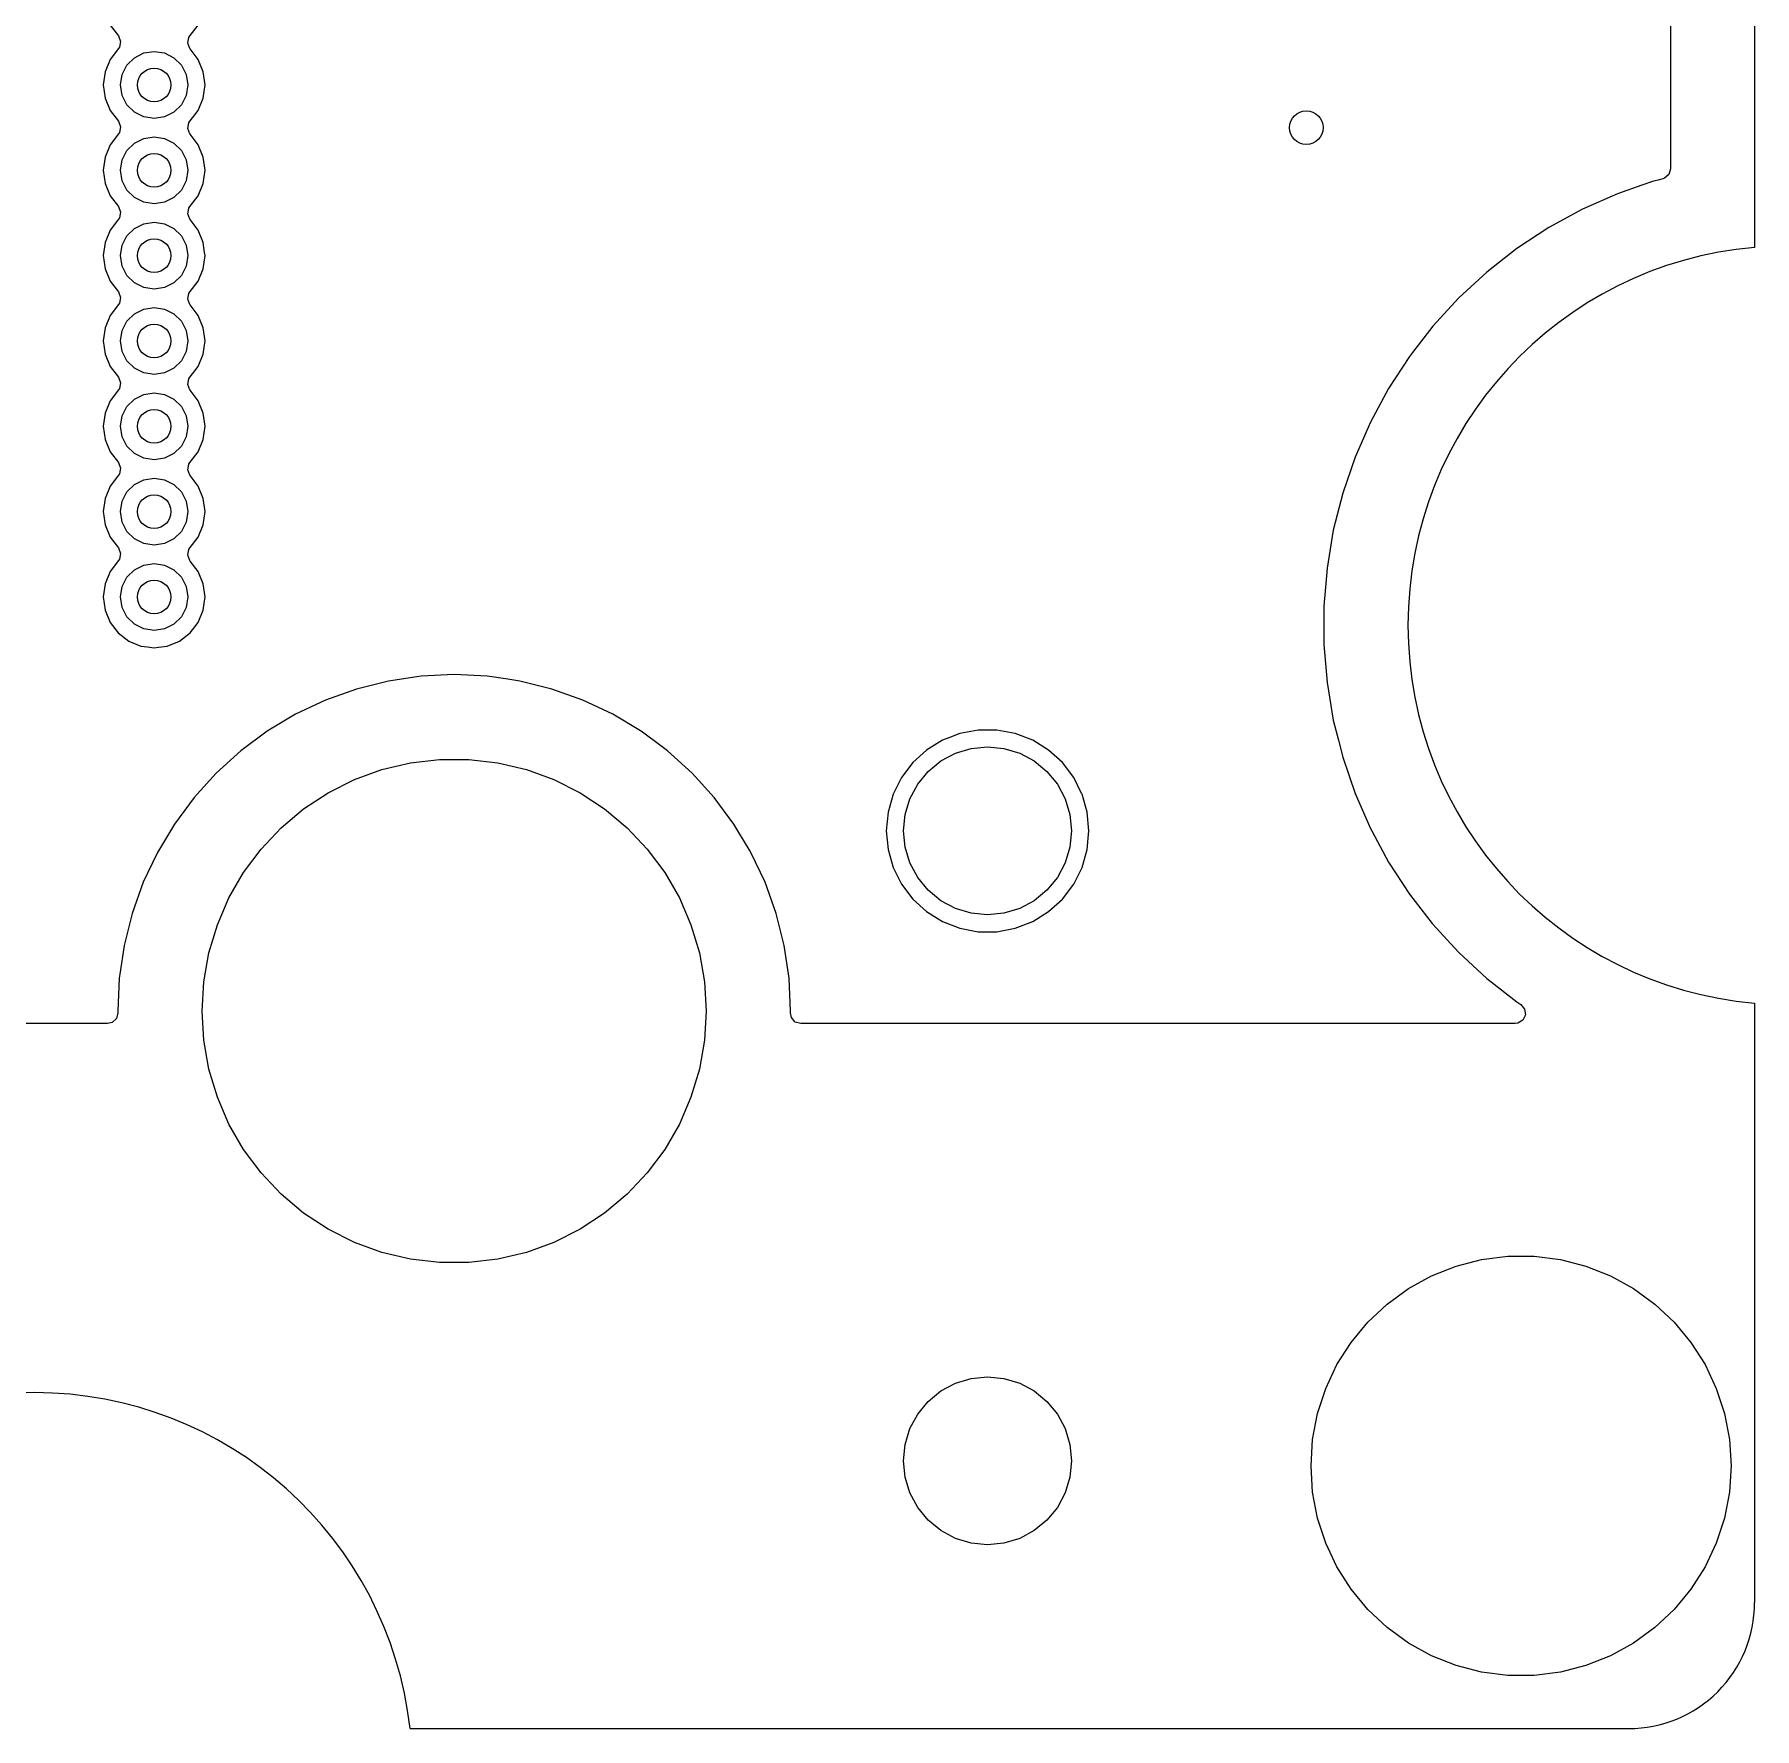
# Model space of a CAD drawing. Extents: x 116 to 183, y -128 to -37.6.
# Drawn here: x 149.45 to 169.93, y -128.03 to -107.86 of the extents above; entities that cross this region are included whole.
import ezdxf

# ---------------------------------------------------------------- set-up
doc = ezdxf.new("R2010")
doc.units = 0
doc.layers.add('BLACK', color=7, linetype='CONTINUOUS')

msp = doc.modelspace()

# ---------------------------------------------------------------- linework, layer by layer
at = {"layer": 'BLACK', "linetype": 'CONTINUOUS'}
for p, q in [((168.926813, -99.150379), (168.926813, -109.455836)), ((169.927313, -99.254504), (169.927313, -110.391357)), ((150.351464, -107.744842), (150.450965, -107.874514)), ((150.450965, -107.874514), (150.476159, -107.939683)), ((151.27584, -107.960318), (151.289878, -107.891873)), ((151.289878, -107.891873), (151.301034, -107.874513)), ((151.301034, -107.874513), (151.304278, -107.870284)), ((151.304278, -107.870284), (151.304282, -107.870282)), ((151.304282, -107.870282), (151.400536, -107.744841)), ((150.450965, -108.025486), (150.351464, -108.155157)), ((150.462121, -108.008128), (150.450965, -108.025486)), ((150.476159, -107.939683), (150.462121, -108.008128)), ((150.640886, -108.134393), (150.752393, -108.077577)), ((150.752393, -108.077577), (150.876, -108.058)), ((150.876, -108.058), (150.999607, -108.077577)), ((150.999607, -108.077577), (151.111114, -108.134393)), ((151.301034, -108.025487), (151.27584, -107.960318)), ((151.304278, -108.029715), (151.301034, -108.025487)), ((151.304282, -108.029718), (151.304278, -108.029715)), ((151.400536, -108.155159), (151.304282, -108.029718)), ((150.290955, -108.301239), (150.270318, -108.457998)), ((150.290956, -108.301237), (150.290955, -108.301239)), ((150.351464, -108.155157), (150.290956, -108.301237)), ((150.495577, -108.334393), (150.552393, -108.222886)), ((150.552393, -108.222886), (150.640886, -108.134393)), ((151.111114, -108.134393), (151.199607, -108.222886)), ((151.199607, -108.222886), (151.256423, -108.334393)), ((151.461044, -108.301238), (151.400536, -108.155159)), ((151.481682, -108.458), (151.461044, -108.301238)), ((150.270318, -108.457998), (150.270318, -108.458001)), ((150.270318, -108.458001), (150.290955, -108.61476)), ((150.476, -108.458), (150.495577, -108.334393)), ((150.495577, -108.581607), (150.476, -108.458)), ((151.256423, -108.334393), (151.276, -108.458)), ((151.276, -108.458), (151.256423, -108.581607)), ((151.461044, -108.614762), (151.481682, -108.458)), ((150.290955, -108.61476), (150.290956, -108.614762)), ((150.290956, -108.614762), (150.351464, -108.760842)), ((150.552393, -108.693114), (150.495577, -108.581607)), ((150.640886, -108.781607), (150.552393, -108.693114)), ((151.199607, -108.693114), (151.111114, -108.781607)), ((151.256423, -108.581607), (151.199607, -108.693114)), ((151.400536, -108.760841), (151.461044, -108.614762)), ((150.351464, -108.760842), (150.450965, -108.890514)), ((150.450965, -108.890514), (150.476159, -108.955683)), ((150.752393, -108.838423), (150.640886, -108.781607)), ((150.876, -108.858), (150.752393, -108.838423)), ((150.999607, -108.838423), (150.876, -108.858)), ((151.111114, -108.781607), (150.999607, -108.838423)), ((151.27584, -108.976318), (151.289878, -108.907873)), ((151.289878, -108.907873), (151.301034, -108.890513)), ((151.301034, -108.890513), (151.304278, -108.886284)), ((151.304278, -108.886284), (151.304282, -108.886282)), ((151.304282, -108.886282), (151.400536, -108.760841)), ((150.450965, -109.041486), (150.351464, -109.171157)), ((150.462121, -109.024128), (150.450965, -109.041486)), ((150.476159, -108.955683), (150.462121, -109.024128)), ((150.640886, -109.150393), (150.752393, -109.093577)), ((150.752393, -109.093577), (150.876, -109.074)), ((150.876, -109.074), (150.999607, -109.093577)), ((150.999607, -109.093577), (151.111114, -109.150393)), ((151.301034, -109.041487), (151.27584, -108.976318)), ((151.304278, -109.045715), (151.301034, -109.041487)), ((151.304282, -109.045718), (151.304278, -109.045715)), ((151.400536, -109.171159), (151.304282, -109.045718)), ((150.290955, -109.317239), (150.270318, -109.473998)), ((150.290956, -109.317237), (150.290955, -109.317239)), ((150.351464, -109.171157), (150.290956, -109.317237)), ((150.495577, -109.350393), (150.552393, -109.238886)), ((150.552393, -109.238886), (150.640886, -109.150393)), ((151.111114, -109.150393), (151.199607, -109.238886)), ((151.199607, -109.238886), (151.256423, -109.350393)), ((151.461044, -109.317238), (151.400536, -109.171159)), ((151.481682, -109.474), (151.461044, -109.317238)), ((150.270318, -109.473998), (150.270318, -109.474001)), ((150.270318, -109.474001), (150.290955, -109.63076)), ((150.476, -109.474), (150.495577, -109.350393)), ((150.495577, -109.597607), (150.476, -109.474)), ((151.256423, -109.350393), (151.276, -109.474)), ((151.276, -109.474), (151.256423, -109.597607)), ((151.461044, -109.630762), (151.481682, -109.474)), ((168.907128, -109.522875), (168.854324, -109.56863)), ((168.926813, -109.455836), (168.907128, -109.522875)), ((150.290955, -109.63076), (150.290956, -109.630762)), ((150.290956, -109.630762), (150.351464, -109.776842)), ((150.552393, -109.709114), (150.495577, -109.597607)), ((150.640886, -109.797607), (150.552393, -109.709114)), ((151.199607, -109.709114), (151.111114, -109.797607)), ((151.256423, -109.597607), (151.199607, -109.709114)), ((151.400536, -109.776841), (151.461044, -109.630762)), ((168.294602, -109.753075), (167.878318, -109.937128)), ((168.586661, -109.651786), (168.294602, -109.753075)), ((168.724648, -109.603932), (168.586661, -109.651786)), ((168.780132, -109.589684), (168.724648, -109.603932)), ((168.833656, -109.575939), (168.780132, -109.589684)), ((168.854324, -109.56863), (168.833656, -109.575939)), ((150.351464, -109.776842), (150.450965, -109.906514)), ((150.450965, -109.906514), (150.476159, -109.971683)), ((150.752393, -109.854423), (150.640886, -109.797607)), ((150.876, -109.874), (150.752393, -109.854423)), ((150.999607, -109.854423), (150.876, -109.874)), ((151.111114, -109.797607), (150.999607, -109.854423)), ((151.27584, -109.992318), (151.289878, -109.923873)), ((151.289878, -109.923873), (151.301034, -109.906513)), ((151.301034, -109.906513), (151.304278, -109.902284)), ((151.304278, -109.902284), (151.304282, -109.902282)), ((151.304282, -109.902282), (151.400536, -109.776841)), ((167.878305, -109.937135), (167.478597, -110.154851)), ((167.878318, -109.937128), (167.878305, -109.937135)), ((150.450965, -110.057486), (150.351464, -110.187157)), ((150.462121, -110.040128), (150.450965, -110.057486)), ((150.476159, -109.971683), (150.462121, -110.040128)), ((150.552393, -110.254886), (150.640886, -110.166393)), ((150.640886, -110.166393), (150.752393, -110.109577)), ((150.752393, -110.109577), (150.876, -110.09)), ((150.876, -110.09), (150.999607, -110.109577)), ((150.999607, -110.109577), (151.111114, -110.166393)), ((151.111114, -110.166393), (151.199607, -110.254886)), ((151.301034, -110.057487), (151.27584, -109.992318)), ((151.304278, -110.061715), (151.301034, -110.057487)), ((151.304282, -110.061718), (151.304278, -110.061715)), ((151.400536, -110.187159), (151.304282, -110.061718)), ((167.478591, -110.154855), (167.098172, -110.40476)), ((167.478597, -110.154851), (167.478591, -110.154855)), ((150.290955, -110.333239), (150.270318, -110.489998)), ((150.290956, -110.333237), (150.290955, -110.333239)), ((150.351464, -110.187157), (150.290956, -110.333237)), ((150.476, -110.49), (150.495577, -110.366393)), ((150.495577, -110.366393), (150.552393, -110.254886)), ((151.199607, -110.254886), (151.256423, -110.366393)), ((151.256423, -110.366393), (151.276, -110.49)), ((151.461044, -110.333238), (151.400536, -110.187159)), ((151.461044, -110.333239), (151.461044, -110.333238)), ((151.476968, -110.454197), (151.461044, -110.333239)), ((150.270318, -110.489998), (150.270318, -110.490001)), ((150.270318, -110.490001), (150.290955, -110.64676)), ((150.495577, -110.613607), (150.476, -110.49)), ((151.276, -110.49), (151.256423, -110.613607)), ((151.461044, -110.646762), (151.481682, -110.49)), ((151.481682, -110.49), (151.476968, -110.454197)), ((167.098159, -110.40477), (166.739621, -110.685155)), ((167.098172, -110.40476), (167.098159, -110.40477)), ((150.290955, -110.64676), (150.290956, -110.646762)), ((150.290956, -110.646762), (150.351464, -110.792842)), ((150.552393, -110.725114), (150.495577, -110.613607)), ((150.640886, -110.813607), (150.552393, -110.725114)), ((151.199607, -110.725114), (151.111114, -110.813607)), ((151.256423, -110.613607), (151.199607, -110.725114)), ((151.400536, -110.792841), (151.461044, -110.646762)), ((166.739602, -110.685172), (166.405391, -110.994127)), ((166.739621, -110.685155), (166.739602, -110.685172)), ((150.351464, -110.792842), (150.450965, -110.922514)), ((150.450965, -110.922514), (150.476159, -110.987683)), ((150.752393, -110.870423), (150.640886, -110.813607)), ((150.876, -110.89), (150.752393, -110.870423)), ((150.999607, -110.870423), (150.876, -110.89)), ((151.111114, -110.813607), (150.999607, -110.870423)), ((151.27584, -111.008318), (151.289878, -110.939873)), ((151.289878, -110.939873), (151.301034, -110.922513)), ((151.301034, -110.922513), (151.304278, -110.918284)), ((151.304278, -110.918284), (151.304282, -110.918282)), ((151.304282, -110.918282), (151.400536, -110.792841)), ((150.450965, -111.073486), (150.351464, -111.203157)), ((150.462121, -111.056128), (150.450965, -111.073486)), ((150.476159, -110.987683), (150.462121, -111.056128)), ((150.552393, -111.270886), (150.640886, -111.182393)), ((150.640886, -111.182393), (150.752393, -111.125577)), ((150.752393, -111.125577), (150.876, -111.106)), ((150.876, -111.106), (150.999607, -111.125577)), ((150.999607, -111.125577), (151.111114, -111.182393)), ((151.111114, -111.182393), (151.199607, -111.270886)), ((151.301034, -111.073487), (151.27584, -111.008318)), ((151.304278, -111.077715), (151.301034, -111.073487)), ((151.304282, -111.077718), (151.304278, -111.077715)), ((151.400536, -111.203159), (151.304282, -111.077718)), ((166.40538, -110.994139), (166.09775, -111.329576)), ((166.405391, -110.994127), (166.40538, -110.994139)), ((150.290955, -111.349239), (150.270318, -111.505998)), ((150.290956, -111.349237), (150.290955, -111.349239)), ((150.351464, -111.203157), (150.290956, -111.349237)), ((150.476, -111.506), (150.495577, -111.382393)), ((150.495577, -111.382393), (150.552393, -111.270886)), ((151.199607, -111.270886), (151.256423, -111.382393)), ((151.256423, -111.382393), (151.276, -111.506)), ((151.461044, -111.349238), (151.400536, -111.203159)), ((151.481682, -111.506), (151.461044, -111.349238)), ((166.097739, -111.32959), (165.854082, -111.643724)), ((166.09775, -111.329576), (166.097739, -111.32959)), ((150.270318, -111.505998), (150.270318, -111.506001)), ((150.270318, -111.506001), (150.290955, -111.66276)), ((150.495577, -111.629607), (150.476, -111.506)), ((151.276, -111.506), (151.256423, -111.629607)), ((151.461044, -111.662762), (151.481682, -111.506)), ((150.290955, -111.66276), (150.290956, -111.662762)), ((150.290956, -111.662762), (150.351464, -111.808842)), ((150.552393, -111.741114), (150.495577, -111.629607)), ((150.640886, -111.829607), (150.552393, -111.741114)), ((151.199607, -111.741114), (151.111114, -111.829607)), ((151.256423, -111.629607), (151.199607, -111.741114)), ((151.400536, -111.808841), (151.461044, -111.662762)), ((165.818768, -111.689252), (165.570372, -112.070668)), ((165.854082, -111.643724), (165.818768, -111.689252)), ((150.351464, -111.808842), (150.450965, -111.938514)), ((150.450965, -111.938514), (150.476159, -112.003683)), ((150.476159, -112.003683), (150.462121, -112.072128)), ((150.752393, -111.886423), (150.640886, -111.829607)), ((150.876, -111.906), (150.752393, -111.886423)), ((150.999607, -111.886423), (150.876, -111.906)), ((151.111114, -111.829607), (150.999607, -111.886423)), ((151.27584, -112.024318), (151.289878, -111.955873)), ((151.289878, -111.955873), (151.301034, -111.938513)), ((151.301034, -111.938513), (151.304278, -111.934284)), ((151.304278, -111.934284), (151.304282, -111.934282)), ((151.304282, -111.934282), (151.400536, -111.808841)), ((150.450965, -112.089486), (150.351464, -112.219157)), ((150.462121, -112.072128), (150.450965, -112.089486)), ((150.552393, -112.286886), (150.640886, -112.198393)), ((150.640886, -112.198393), (150.752393, -112.141577)), ((150.752393, -112.141577), (150.876, -112.122)), ((150.876, -112.122), (150.999607, -112.141577)), ((150.999607, -112.141577), (151.111114, -112.198393)), ((151.111114, -112.198393), (151.199607, -112.286886)), ((151.301034, -112.089487), (151.27584, -112.024318)), ((151.304278, -112.093715), (151.301034, -112.089487)), ((151.304282, -112.093718), (151.304278, -112.093715)), ((151.400536, -112.219159), (151.304282, -112.093718)), ((165.570369, -112.070673), (165.354241, -112.47124)), ((165.570372, -112.070668), (165.570369, -112.070673)), ((150.290955, -112.365239), (150.270318, -112.521998)), ((150.290956, -112.365237), (150.290955, -112.365239)), ((150.351464, -112.219157), (150.290956, -112.365237)), ((150.476, -112.522), (150.495577, -112.398393)), ((150.495577, -112.398393), (150.552393, -112.286886)), ((151.199607, -112.286886), (151.256423, -112.398393)), ((151.256423, -112.398393), (151.276, -112.522)), ((151.461044, -112.365238), (151.400536, -112.219159)), ((151.481682, -112.522), (151.461044, -112.365238)), ((150.270318, -112.521998), (150.270318, -112.522001)), ((150.270318, -112.522001), (150.290955, -112.67876)), ((150.495577, -112.645607), (150.476, -112.522)), ((151.276, -112.522), (151.256423, -112.645607)), ((151.461044, -112.678762), (151.481682, -112.522)), ((165.354239, -112.471245), (165.171833, -112.888271)), ((165.354241, -112.47124), (165.354239, -112.471245)), ((150.290955, -112.67876), (150.290956, -112.678762)), ((150.290956, -112.678762), (150.351464, -112.824842)), ((150.351464, -112.824842), (150.450965, -112.954514)), ((150.552393, -112.757114), (150.495577, -112.645607)), ((150.640886, -112.845607), (150.552393, -112.757114)), ((151.199607, -112.757114), (151.111114, -112.845607)), ((151.256423, -112.645607), (151.199607, -112.757114)), ((151.304282, -112.950282), (151.400536, -112.824841)), ((151.400536, -112.824841), (151.461044, -112.678762)), ((150.450965, -112.954514), (150.476159, -113.019683)), ((150.476159, -113.019683), (150.462121, -113.088128)), ((150.752393, -112.902423), (150.640886, -112.845607)), ((150.876, -112.922), (150.752393, -112.902423)), ((150.999607, -112.902423), (150.876, -112.922)), ((151.111114, -112.845607), (150.999607, -112.902423)), ((151.27584, -113.040318), (151.289878, -112.971873)), ((151.289878, -112.971873), (151.301034, -112.954513)), ((151.301034, -112.954513), (151.304278, -112.950284)), ((151.304278, -112.950284), (151.304282, -112.950282)), ((165.171833, -112.888271), (165.0244, -113.318904)), ((150.351464, -113.235157), (150.290956, -113.381237)), ((150.450965, -113.105486), (150.351464, -113.235157)), ((150.462121, -113.088128), (150.450965, -113.105486)), ((150.552393, -113.302886), (150.640886, -113.214393)), ((150.640886, -113.214393), (150.752393, -113.157577)), ((150.752393, -113.157577), (150.876, -113.138)), ((150.876, -113.138), (150.999607, -113.157577)), ((150.999607, -113.157577), (151.111114, -113.214393)), ((151.111114, -113.214393), (151.199607, -113.302886)), ((151.301034, -113.105487), (151.27584, -113.040318)), ((151.304278, -113.109715), (151.301034, -113.105487)), ((151.304282, -113.109718), (151.304278, -113.109715)), ((151.400536, -113.235159), (151.304282, -113.109718)), ((151.461044, -113.381238), (151.400536, -113.235159)), ((150.290955, -113.381239), (150.270318, -113.537998)), ((150.290956, -113.381237), (150.290955, -113.381239)), ((150.476, -113.538), (150.495577, -113.414393)), ((150.495577, -113.414393), (150.552393, -113.302886)), ((151.199607, -113.302886), (151.256423, -113.414393)), ((151.256423, -113.414393), (151.276, -113.538)), ((151.481682, -113.538), (151.461044, -113.381238)), ((165.0244, -113.318904), (164.912938, -113.760217)), ((150.270318, -113.537998), (150.270318, -113.538001)), ((150.270318, -113.538001), (150.290955, -113.69476)), ((150.495577, -113.661607), (150.476, -113.538)), ((151.276, -113.538), (151.256423, -113.661607)), ((151.461044, -113.694762), (151.481682, -113.538)), ((150.290955, -113.69476), (150.290956, -113.694762)), ((150.290956, -113.694762), (150.351464, -113.840842)), ((150.351464, -113.840842), (150.450965, -113.970514)), ((150.552393, -113.773114), (150.495577, -113.661607)), ((150.640886, -113.861607), (150.552393, -113.773114)), ((151.199607, -113.773114), (151.111114, -113.861607)), ((151.256423, -113.661607), (151.199607, -113.773114)), ((151.304282, -113.966282), (151.400536, -113.840841)), ((151.400536, -113.840841), (151.461044, -113.694762)), ((164.912936, -113.760226), (164.838211, -114.209185)), ((164.912938, -113.760217), (164.912936, -113.760226)), ((150.450965, -113.970514), (150.476159, -114.035683)), ((150.476159, -114.035683), (150.462121, -114.104128)), ((150.752393, -113.918423), (150.640886, -113.861607)), ((150.876, -113.938), (150.752393, -113.918423)), ((150.999607, -113.918423), (150.876, -113.938)), ((151.111114, -113.861607), (150.999607, -113.918423)), ((151.27584, -114.056318), (151.289878, -113.987873)), ((151.301034, -114.121487), (151.27584, -114.056318)), ((151.289878, -113.987873), (151.301034, -113.970513)), ((151.301034, -113.970513), (151.304278, -113.966284)), ((151.304278, -113.966284), (151.304282, -113.966282)), ((150.351464, -114.251157), (150.290956, -114.397237)), ((150.450965, -114.121486), (150.351464, -114.251157)), ((150.462121, -114.104128), (150.450965, -114.121486)), ((150.552393, -114.318886), (150.640886, -114.230393)), ((150.640886, -114.230393), (150.752393, -114.173577)), ((150.752393, -114.173577), (150.876, -114.154)), ((150.876, -114.154), (150.999607, -114.173577)), ((150.999607, -114.173577), (151.111114, -114.230393)), ((151.111114, -114.230393), (151.199607, -114.318886)), ((151.304278, -114.125715), (151.301034, -114.121487)), ((151.304282, -114.125718), (151.304278, -114.125715)), ((151.400536, -114.251159), (151.304282, -114.125718)), ((151.461044, -114.397238), (151.400536, -114.251159)), ((164.838209, -114.209204), (164.800717, -114.662826)), ((164.838211, -114.209185), (164.838209, -114.2092)), ((164.838209, -114.2092), (164.838209, -114.209204)), ((150.290955, -114.397239), (150.270318, -114.553998)), ((150.290956, -114.397237), (150.290955, -114.397239)), ((150.476, -114.554), (150.495577, -114.430393)), ((150.495577, -114.430393), (150.552393, -114.318886)), ((151.199607, -114.318886), (151.256423, -114.430393)), ((151.256423, -114.430393), (151.276, -114.554)), ((151.481682, -114.554), (151.461044, -114.397238)), ((150.270318, -114.553998), (150.270318, -114.554001)), ((150.270318, -114.554001), (150.290955, -114.71076)), ((150.495577, -114.677607), (150.476, -114.554)), ((151.276, -114.554), (151.256423, -114.677607)), ((151.461044, -114.710762), (151.481682, -114.554)), ((164.800717, -114.662826), (164.800717, -115.117995)), ((150.290955, -114.71076), (150.290956, -114.710762)), ((150.290956, -114.710762), (150.351464, -114.856841)), ((150.351464, -114.856841), (150.447718, -114.982282)), ((150.552393, -114.789114), (150.495577, -114.677607)), ((150.640886, -114.877607), (150.552393, -114.789114)), ((151.199607, -114.789114), (151.111114, -114.877607)), ((151.256423, -114.677607), (151.199607, -114.789114)), ((151.304282, -114.982282), (151.400536, -114.856841)), ((151.400536, -114.856841), (151.461044, -114.710762)), ((150.447718, -114.982282), (150.573159, -115.078536)), ((150.573159, -115.078536), (150.719238, -115.139044)), ((150.752393, -114.934423), (150.640886, -114.877607)), ((150.876, -114.954), (150.752393, -114.934423)), ((150.999607, -114.934423), (150.876, -114.954)), ((151.111114, -114.877607), (150.999607, -114.934423)), ((151.032762, -115.139044), (151.178841, -115.078536)), ((151.178841, -115.078536), (151.304282, -114.982282)), ((150.719238, -115.139044), (150.797619, -115.149363)), ((150.797619, -115.149363), (150.875999, -115.159682)), ((150.875999, -115.159682), (150.876, -115.159682)), ((150.876, -115.159682), (150.876001, -115.159682)), ((150.876001, -115.159682), (150.928254, -115.152802)), ((150.928254, -115.152802), (151.032762, -115.139044)), ((164.800717, -115.117995), (164.838209, -115.571613)), ((154.44724, -115.477925), (154.054649, -115.497212)), ((154.839831, -115.497212), (154.44724, -115.477925)), ((153.284555, -115.650393), (152.914469, -115.782811)), ((153.665833, -115.554887), (153.284555, -115.650393)), ((154.05464, -115.497213), (153.665833, -115.554887)), ((154.054643, -115.497212), (154.05464, -115.497213)), ((154.054649, -115.497212), (154.054643, -115.497212)), ((154.839837, -115.497212), (154.839831, -115.497212)), ((154.839839, -115.497213), (154.839837, -115.497212)), ((155.084496, -115.533504), (154.839839, -115.497213)), ((155.22864, -115.554886), (155.084496, -115.533504)), ((155.228641, -115.554886), (155.22864, -115.554886)), ((155.228646, -115.554887), (155.228641, -115.554886)), ((155.609924, -115.650393), (155.228646, -115.554887)), ((155.98001, -115.782811), (155.609924, -115.650393)), ((164.838209, -115.571613), (164.838211, -115.571635)), ((164.838211, -115.571635), (164.912936, -116.020594)), ((152.914467, -115.782812), (152.559139, -115.95087)), ((152.914469, -115.782811), (152.914467, -115.782812)), ((155.980012, -115.782812), (155.98001, -115.782811)), ((156.33534, -115.95087), (155.980012, -115.782812)), ((152.559139, -115.95087), (152.222003, -116.152942)), ((156.664449, -116.148131), (156.33534, -115.95087)), ((164.912936, -116.020594), (164.912938, -116.020603)), ((164.912938, -116.020603), (164.973151, -116.259004)), ((152.222003, -116.152942), (151.906283, -116.387096)), ((156.672479, -116.152944), (156.664449, -116.148131)), ((156.923772, -116.339316), (156.672479, -116.152944)), ((160.259835, -116.259004), (160.070679, -116.376124)), ((160.259841, -116.259002), (160.259835, -116.259004)), ((160.336104, -116.229457), (160.259841, -116.259002)), ((160.4673, -116.178632), (160.336104, -116.229457)), ((160.685997, -116.13775), (160.4673, -116.178632)), ((160.908483, -116.13775), (160.685997, -116.13775)), ((161.12718, -116.178632), (160.908483, -116.13775)), ((161.334638, -116.259002), (161.12718, -116.178632)), ((161.334644, -116.259004), (161.334638, -116.259002)), ((161.5238, -116.376124), (161.334644, -116.259004)), ((164.973151, -116.259004), (165.024401, -116.46192)), ((151.906283, -116.387096), (151.615047, -116.651057)), ((153.926295, -116.528827), (154.272806, -116.488326)), ((154.272806, -116.488326), (154.621674, -116.488326)), ((154.621674, -116.488326), (154.968185, -116.528827)), ((156.988196, -116.387096), (156.923772, -116.339316)), ((157.279432, -116.651057), (156.988196, -116.387096)), ((160.070677, -116.376126), (159.90626, -116.526011)), ((160.070679, -116.376124), (160.070677, -116.376126)), ((160.090133, -116.631143), (160.24167, -116.50678)), ((160.24167, -116.50678), (160.414557, -116.41437)), ((160.414557, -116.41437), (160.60215, -116.357465)), ((160.60215, -116.357465), (160.79724, -116.33825)), ((160.79724, -116.33825), (160.99233, -116.357465)), ((160.99233, -116.357465), (161.179923, -116.41437)), ((161.179923, -116.41437), (161.35281, -116.50678)), ((161.35281, -116.50678), (161.504347, -116.631143)), ((161.523802, -116.376126), (161.5238, -116.376124)), ((161.688219, -116.526011), (161.523802, -116.376126)), ((165.024401, -116.46192), (165.171834, -116.89255)), ((151.615047, -116.651057), (151.351086, -116.942293)), ((153.259001, -116.728602), (153.58683, -116.609281)), ((153.58683, -116.609281), (153.926295, -116.528827)), ((154.968185, -116.528827), (155.30765, -116.609281)), ((155.30765, -116.609281), (155.635479, -116.728602)), ((157.543393, -116.942293), (157.279432, -116.651057)), ((159.772178, -116.703566), (159.673015, -116.902711)), ((159.772183, -116.703558), (159.772178, -116.703566)), ((159.90626, -116.526011), (159.772183, -116.703558)), ((159.96577, -116.78268), (160.090133, -116.631143)), ((161.504347, -116.631143), (161.62871, -116.78268)), ((161.822296, -116.703558), (161.688219, -116.526011)), ((161.822301, -116.703566), (161.822296, -116.703558)), ((161.916404, -116.89255), (161.822301, -116.703566)), ((152.655764, -117.07688), (152.94724, -116.885174)), ((152.94724, -116.885174), (153.259001, -116.728602)), ((155.635479, -116.728602), (155.94724, -116.885174)), ((155.94724, -116.885174), (156.238716, -117.07688)), ((159.673009, -116.902726), (159.612125, -117.116712)), ((159.673015, -116.902711), (159.673009, -116.902726)), ((159.87336, -116.955567), (159.96577, -116.78268)), ((161.62871, -116.78268), (161.72112, -116.955567)), ((161.921469, -116.902722), (161.916404, -116.89255)), ((161.982355, -117.116714), (161.921469, -116.902722)), ((165.171834, -116.89255), (165.354238, -117.309572)), ((151.351086, -116.942293), (151.116932, -117.258013)), ((152.388515, -117.301129), (152.655764, -117.07688)), ((156.238716, -117.07688), (156.505965, -117.301129)), ((157.543398, -116.942299), (157.543393, -116.942293)), ((157.777546, -117.258011), (157.543398, -116.942299)), ((159.612124, -117.116714), (159.591597, -117.338249)), ((159.612125, -117.116712), (159.612124, -117.116714)), ((159.816455, -117.14316), (159.87336, -116.955567)), ((161.72112, -116.955567), (161.778025, -117.14316)), ((162.002883, -117.33825), (161.982355, -117.116714)), ((151.116932, -117.258013), (150.91486, -117.595149)), ((152.149107, -117.554887), (152.388515, -117.301129)), ((156.505965, -117.301129), (156.745373, -117.554887)), ((157.777547, -117.258013), (157.777546, -117.258011)), ((157.825639, -117.338249), (157.777547, -117.258013)), ((159.79724, -117.33825), (159.816455, -117.14316)), ((161.778025, -117.14316), (161.79724, -117.33825)), ((165.354238, -117.309572), (165.35424, -117.309575)), ((165.35424, -117.309575), (165.354242, -117.30958)), ((165.354242, -117.30958), (165.369711, -117.33825)), ((157.969604, -117.578441), (157.825639, -117.338249)), ((159.591597, -117.338249), (159.591597, -117.33825)), ((159.591597, -117.33825), (159.612124, -117.559785)), ((159.816455, -117.53334), (159.79724, -117.33825)), ((159.87336, -117.720933), (159.816455, -117.53334)), ((161.778025, -117.53334), (161.72112, -117.720933)), ((161.79724, -117.33825), (161.778025, -117.53334)), ((161.982355, -117.559786), (162.002883, -117.33825)), ((165.369711, -117.33825), (165.570372, -117.710152)), ((150.91486, -117.595149), (150.746802, -117.950477)), ((151.940777, -117.834723), (152.149107, -117.554887)), ((156.745373, -117.554887), (156.953703, -117.834723)), ((157.979621, -117.595153), (157.969604, -117.578441)), ((158.147678, -117.950478), (157.979621, -117.595153)), ((159.612124, -117.559785), (159.612125, -117.559787)), ((159.612125, -117.559787), (159.673009, -117.773773)), ((159.96577, -117.89382), (159.87336, -117.720933)), ((161.72112, -117.720933), (161.62871, -117.89382)), ((161.921469, -117.773778), (161.982355, -117.559786)), ((165.570372, -117.710152), (165.818768, -118.091568)), ((151.766342, -118.136852), (151.940777, -117.834723)), ((156.953703, -117.834723), (157.128138, -118.136852)), ((159.673009, -117.773773), (159.673015, -117.773788)), ((159.673015, -117.773788), (159.772178, -117.972933)), ((160.090133, -118.045357), (159.96577, -117.89382)), ((161.62871, -117.89382), (161.504347, -118.045357)), ((161.822298, -117.972939), (161.921469, -117.773778)), ((150.746801, -117.950479), (150.614383, -118.320565)), ((150.746802, -117.950477), (150.746801, -117.950479)), ((151.628162, -118.45719), (151.766342, -118.136852)), ((157.128138, -118.136852), (157.266318, -118.45719)), ((158.280097, -118.320566), (158.147678, -117.950478)), ((159.772178, -117.972933), (159.772183, -117.972941)), ((159.772183, -117.972941), (159.90626, -118.150488)), ((159.90626, -118.150488), (160.070677, -118.300373)), ((160.24167, -118.16972), (160.090133, -118.045357)), ((161.504347, -118.045357), (161.35281, -118.16972)), ((161.523802, -118.300374), (161.688221, -118.150486)), ((161.688221, -118.150486), (161.822298, -117.972939)), ((165.818768, -118.091568), (166.090458, -118.441841)), ((150.614383, -118.320565), (150.518877, -118.701843)), ((158.375604, -118.70185), (158.280097, -118.320566)), ((160.070677, -118.300373), (160.070679, -118.300375)), ((160.070679, -118.300375), (160.259835, -118.417495)), ((160.414557, -118.26213), (160.24167, -118.16972)), ((160.60215, -118.319035), (160.414557, -118.26213)), ((160.79724, -118.33825), (160.60215, -118.319035)), ((160.99233, -118.319035), (160.79724, -118.33825)), ((161.179923, -118.26213), (160.99233, -118.319035)), ((161.35281, -118.16972), (161.179923, -118.26213)), ((161.334641, -118.417497), (161.523802, -118.300374)), ((151.528105, -118.791402), (151.628162, -118.45719)), ((157.266318, -118.45719), (157.366375, -118.791402)), ((160.259835, -118.417495), (160.259836, -118.417495)), ((160.259836, -118.417495), (160.259839, -118.417497)), ((160.259839, -118.417497), (160.4673, -118.497868)), ((160.4673, -118.497868), (160.685997, -118.53875)), ((160.685997, -118.53875), (160.685999, -118.53875)), ((160.685999, -118.53875), (160.908481, -118.53875)), ((160.908481, -118.53875), (160.908483, -118.53875)), ((160.908483, -118.53875), (161.12718, -118.497868)), ((161.12718, -118.497868), (161.334641, -118.417497)), ((166.090458, -118.441841), (166.09774, -118.451229)), ((166.09774, -118.451229), (166.097751, -118.451243)), ((166.097751, -118.451243), (166.262396, -118.63077)), ((150.518877, -118.701843), (150.468006, -119.044792)), ((158.433278, -119.090659), (158.375604, -118.70185)), ((166.262396, -118.63077), (166.405385, -118.786685)), ((151.467525, -119.134971), (151.528105, -118.791402)), ((157.366375, -118.791402), (157.426955, -119.134971)), ((166.405385, -118.786685), (166.405388, -118.786688)), ((166.405388, -118.786688), (166.405392, -118.786692)), ((166.405392, -118.786692), (166.739604, -119.095649)), ((150.461202, -119.090659), (150.441915, -119.48325)), ((150.468006, -119.044792), (150.461202, -119.090659)), ((151.44724, -119.48325), (151.467525, -119.134971)), ((157.426955, -119.134971), (157.44724, -119.48325)), ((158.452565, -119.48325), (158.433278, -119.090659)), ((166.739604, -119.095649), (166.739614, -119.095657)), ((166.739614, -119.095657), (166.739619, -119.095662)), ((166.739619, -119.095662), (166.756341, -119.108739)), ((166.756341, -119.108739), (167.098163, -119.376054)), ((167.098163, -119.376054), (167.098173, -119.376061)), ((167.098173, -119.376061), (167.144299, -119.406362)), ((150.42656, -119.571838), (150.376066, -119.62013)), ((150.44293, -119.503916), (150.42656, -119.571838)), ((150.441915, -119.48325), (150.44293, -119.503916)), ((151.467525, -119.831529), (151.44724, -119.48325)), ((157.44724, -119.48325), (157.426955, -119.831529)), ((158.451549, -119.503917), (158.452565, -119.48325)), ((158.462606, -119.561511), (158.451549, -119.503917)), ((158.508361, -119.614315), (158.462606, -119.561511)), ((167.144299, -119.406362), (167.189522, -119.459622)), ((167.198772, -119.528876), (167.169111, -119.592138)), ((167.189522, -119.459622), (167.198772, -119.528876)), ((169.927313, -119.389472), (169.927757, -126.526753)), ((150.31908, -119.634), (147.27846, -119.634)), ((150.376066, -119.62013), (150.31908, -119.634)), ((158.5754, -119.634), (158.508361, -119.614315)), ((167.076217, -119.634), (158.5754, -119.634)), ((167.109958, -119.629321), (167.076217, -119.634)), ((167.169111, -119.592138), (167.109958, -119.629321)), ((151.528105, -120.175098), (151.467525, -119.831529)), ((157.426955, -119.831529), (157.366375, -120.175098)), ((151.628162, -120.50931), (151.528105, -120.175098)), ((157.366375, -120.175098), (157.266318, -120.50931)), ((151.766342, -120.829648), (151.628162, -120.50931)), ((157.266318, -120.50931), (157.128138, -120.829648)), ((151.940777, -121.131777), (151.766342, -120.829648)), ((157.128138, -120.829648), (156.953703, -121.131777)), ((152.149107, -121.411613), (151.940777, -121.131777)), ((156.953703, -121.131777), (156.745373, -121.411613)), ((152.388515, -121.665371), (152.149107, -121.411613)), ((156.745373, -121.411613), (156.505965, -121.665371)), ((152.655764, -121.88962), (152.388515, -121.665371)), ((156.505965, -121.665371), (156.238716, -121.88962)), ((152.94724, -122.081326), (152.655764, -121.88962)), ((156.238716, -121.88962), (155.94724, -122.081326)), ((153.259001, -122.237898), (152.94724, -122.081326)), ((153.58683, -122.357219), (153.259001, -122.237898)), ((155.635479, -122.237898), (155.30765, -122.357219)), ((155.94724, -122.081326), (155.635479, -122.237898)), ((153.926295, -122.437673), (153.58683, -122.357219)), ((154.272806, -122.478174), (153.926295, -122.437673)), ((154.968185, -122.437673), (154.621674, -122.478174)), ((155.30765, -122.357219), (154.968185, -122.437673)), ((166.374698, -122.520609), (166.678787, -122.442532)), ((166.678787, -122.442532), (166.990264, -122.403183)), ((166.990264, -122.403183), (167.304216, -122.403183)), ((167.304216, -122.403183), (167.615693, -122.442532)), ((167.615693, -122.442532), (167.919782, -122.520609)), ((154.621674, -122.478174), (154.272806, -122.478174)), ((165.807673, -122.78743), (166.082792, -122.636182)), ((166.082792, -122.636182), (166.374698, -122.520609)), ((167.919782, -122.520609), (168.211688, -122.636182)), ((168.211688, -122.636182), (168.486807, -122.78743)), ((165.55368, -122.971967), (165.807673, -122.78743)), ((168.486807, -122.78743), (168.7408, -122.971967)), ((165.324818, -123.186882), (165.55368, -122.971967)), ((168.7408, -122.971967), (168.969662, -123.186882)), ((165.124698, -123.428787), (165.324818, -123.186882)), ((168.969662, -123.186882), (169.169782, -123.428787)), ((164.956473, -123.693866), (165.124698, -123.428787)), ((169.169782, -123.428787), (169.338007, -123.693866)), ((160.414557, -123.91437), (160.60215, -123.857465)), ((160.60215, -123.857465), (160.79724, -123.83825)), ((160.79724, -123.83825), (160.99233, -123.857465)), ((160.99233, -123.857465), (161.179923, -123.91437)), ((164.822799, -123.977939), (164.956473, -123.693866)), ((169.338007, -123.693866), (169.471681, -123.977939)), ((160.090133, -124.131143), (160.24167, -124.00678)), ((160.24167, -124.00678), (160.414557, -123.91437)), ((161.179923, -123.91437), (161.35281, -124.00678)), ((161.35281, -124.00678), (161.504347, -124.131143)), ((164.725782, -124.276525), (164.822799, -123.977939)), ((169.471681, -123.977939), (169.568698, -124.276525)), ((159.87336, -124.455567), (159.96577, -124.28268)), ((159.96577, -124.28268), (160.090133, -124.131143)), ((161.504347, -124.131143), (161.62871, -124.28268)), ((161.62871, -124.28268), (161.72112, -124.455567)), ((164.666953, -124.584917), (164.725782, -124.276525)), ((169.568698, -124.276525), (169.627527, -124.584917)), ((159.816455, -124.64316), (159.87336, -124.455567)), ((161.72112, -124.455567), (161.778025, -124.64316)), ((159.79724, -124.83825), (159.816455, -124.64316)), ((161.778025, -124.64316), (161.79724, -124.83825)), ((164.64724, -124.89825), (164.666953, -124.584917)), ((169.627527, -124.584917), (169.64724, -124.89825)), ((159.816455, -125.03334), (159.79724, -124.83825)), ((161.79724, -124.83825), (161.778025, -125.03334)), ((164.666953, -125.211583), (164.64724, -124.89825)), ((169.64724, -124.89825), (169.627527, -125.211583)), ((159.87336, -125.220933), (159.816455, -125.03334)), ((161.778025, -125.03334), (161.72112, -125.220933)), ((159.96577, -125.39382), (159.87336, -125.220933)), ((161.72112, -125.220933), (161.62871, -125.39382)), ((164.725782, -125.519975), (164.666953, -125.211583)), ((169.627527, -125.211583), (169.568698, -125.519975)), ((160.090133, -125.545357), (159.96577, -125.39382)), ((161.62871, -125.39382), (161.504347, -125.545357)), ((164.822799, -125.818561), (164.725782, -125.519975)), ((169.568698, -125.519975), (169.471681, -125.818561)), ((160.24167, -125.66972), (160.090133, -125.545357)), ((160.414557, -125.76213), (160.24167, -125.66972)), ((161.35281, -125.66972), (161.179923, -125.76213)), ((161.504347, -125.545357), (161.35281, -125.66972)), ((160.60215, -125.819035), (160.414557, -125.76213)), ((160.79724, -125.83825), (160.60215, -125.819035)), ((160.99233, -125.819035), (160.79724, -125.83825)), ((161.179923, -125.76213), (160.99233, -125.819035)), ((164.956473, -126.102634), (164.822799, -125.818561)), ((169.471681, -125.818561), (169.338007, -126.102634)), ((165.124698, -126.367713), (164.956473, -126.102634)), ((169.338007, -126.102634), (169.169782, -126.367713)), ((165.324818, -126.609618), (165.124698, -126.367713)), ((169.169782, -126.367713), (168.969662, -126.609618)), ((165.55368, -126.824533), (165.324818, -126.609618)), ((168.969662, -126.609618), (168.7408, -126.824533)), ((165.807673, -127.00907), (165.55368, -126.824533)), ((168.7408, -126.824533), (168.486807, -127.00907)), ((166.082792, -127.160318), (165.807673, -127.00907)), ((166.374698, -127.275891), (166.082792, -127.160318)), ((168.211688, -127.160318), (167.919782, -127.275891)), ((168.486807, -127.00907), (168.211688, -127.160318)), ((166.678787, -127.353968), (166.374698, -127.275891)), ((166.990264, -127.393317), (166.678787, -127.353968)), ((167.615693, -127.353968), (167.304216, -127.393317)), ((167.919782, -127.275891), (167.615693, -127.353968)), ((167.304216, -127.393317), (166.990264, -127.393317)), ((153.922434, -128.024806), (168.427757, -128.026753))]:
    msp.add_line(p, q, dxfattribs=at)
at = {"layer": 'BLACK'}
for centre in [(150.876, -108.458), (164.592, -108.966), (150.876, -109.474), (150.876, -110.49), (150.876, -111.506), (150.876, -112.522), (150.876, -113.538), (150.876, -114.554)]:
    msp.add_circle(centre, 0.2, dxfattribs=at)
for centre, radius, start, end in [((170.31716, -114.89041), 4.515921, -265.047639, -94.9523511), ((149.4505, -128.5266), 4.499995, 6.4023564, 173.58225), ((168.4278, -126.5268), 1.499957, -90.0016425, 0.0017953)]:
    msp.add_arc(centre, radius, start, end, dxfattribs=at)

doc.saveas('drawing.dxf')
